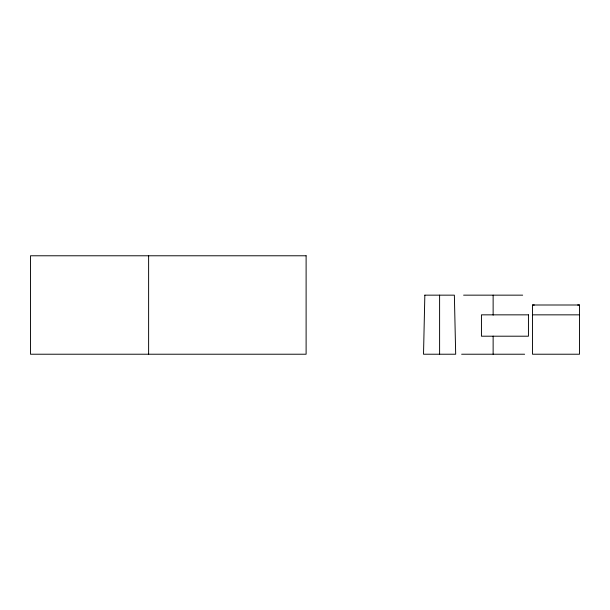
<?xml version="1.0" encoding="UTF-8"?>
<svg xmlns="http://www.w3.org/2000/svg" width="610" height="610" viewBox="0 0 610 610"><rect width="100%" height="100%" fill="white"/><g stroke="black" fill="none" stroke-linecap="round" stroke-linejoin="round"><path stroke-width="0.91" d="M577.655 305L579.5 305L579.5 354.219L532.507 354.219L532.507 305L534.345 305M463.6 295.156L522.663 295.156M532.507 305L579.5 305M532.507 314.844L579.5 314.844M461.633 354.219L524.63 354.219M493.132 295.156L493.132 315.164M493.132 336.118L493.132 354.219M439.604 295.156L439.604 354.219M148.619 255.781L148.619 354.219M424.842 295.156L423.523 354.219L455.685 354.219L454.366 295.156L424.842 295.156M306.113 255.781L30.5 255.781L30.5 354.219L306.113 354.219L306.113 255.781M528.443 314.844L481.442 314.844L481.442 336.202L528.443 336.202L528.443 314.844"/></g></svg>
